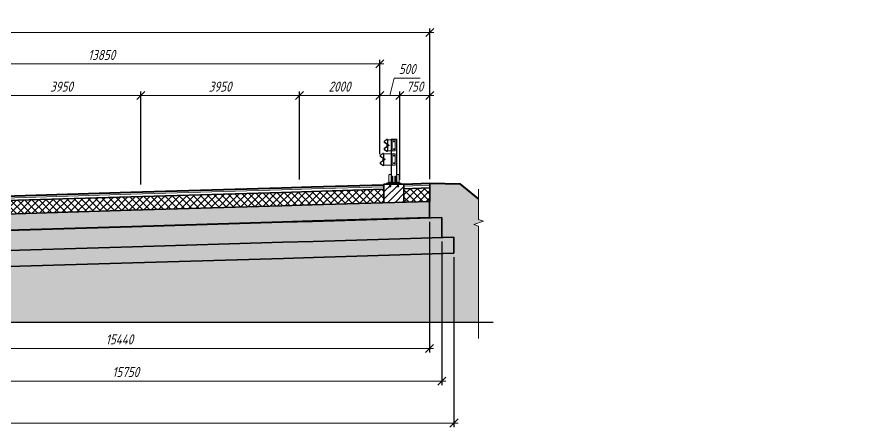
# Model space of a CAD drawing. Header units: millimetres. Extents: x 6546658 to 12951752, y -1354198 to 1102852.
# Drawn here: x 11635255 to 11656401, y -15108 to -4895 of the extents above; entities that cross this region are included whole.
import ezdxf
from ezdxf import colors
from ezdxf.entities.mleader import LeaderData, LeaderLine
from ezdxf.math import Vec2, Vec3

# ---------------------------------------------------------------- set-up
doc = ezdxf.new("R2010")
doc.units = ezdxf.units.MM
doc.linetypes.add('ACAD_ISO02W100', pattern=[15, 12, -3])
doc.linetypes.add('ACAD_ISO10W100', pattern=[18.5, 12, -3, 0.5, -3])
doc.layers.get('Defpoints').update_dxf_attribs({"color": 254, "lineweight": 0})
for name, color, linetype, lineweight in [('01_Основные', 7, 'Continuous', 40), ('ИС_Med', 7, 'Continuous', 35), ('ИС_Выноски', 3, 'Continuous', 18), ('ИС_ОПОР_Штр', 2, 'Continuous', 9), ('ИС_Основная', 7, 'Continuous', 35), ('ИС_Размер', 3, 'Continuous', 18), ('ИС_Тонкая', 3, 'Continuous', 18), ('ИС_Штриховка', 2, 'Continuous', 9)]:
    doc.layers.add(name, color=color, linetype=linetype, lineweight=lineweight)
doc.styles.add('0', font='isocpeur.ttf', dxfattribs={"width": 0.8, "oblique": 15})
doc.styles.add('ISOCPEUR', font='isocpeur.ttf', dxfattribs={"width": 0.8, "oblique": 15})
doc.dimstyles.new('М100', dxfattribs={"dimscale": 100, "dimtxt": 2.5, "dimasz": 2, "dimexe": 1, "dimexo": 1, "dimgap": 1, "dimtad": 1, "dimdec": 0, "dimzin": 0, "dimdsep": 46, "dimtxsty": '0', "dimblk": 'OBLIQUE', "dimcen": 0.09, "dimdle": 1, "dimclrd": 256, "dimclre": 256, "dimclrt": 256, "dimadec": 4, "dimazin": 0, "dimtfac": 1, "dimtdec": 0, "dimtofl": 0, "dimtmove": 1, "dimatfit": 2, "dimfxl": 1, "dimtolj": 1, "dimtzin": 0, "dimlwd": -1, "dimarcsym": 0})

# ---------------------------------------------------------------- blocks, each defined once
blk = doc.blocks.new('_Oblique')
at = {"color": 0, "linetype": 'ByBlock', "lineweight": -2}
blk.add_line((-0.5, -0.5), (0.5, 0.5), dxfattribs=at)
blk = doc.blocks.new('*D282')
at = {"layer": 'Defpoints', "color": 0, "linetype": 'Continuous', "transparency": 16777216}
for p in [(11638339, -6854), (11634389, -9294), (11638339, -9171)]:
    blk.add_point(p, dxfattribs=at)
at = {"layer": 'ИС_Размер', "lineweight": -2, "transparency": 16777216}
for p, q in [((11634389, -9194), (11634389, -6754)), ((11638339, -9071), (11638339, -6754))]:
    blk.add_line(p, q, dxfattribs=at)
at = {"layer": 'ИС_Размер', "transparency": 16777216}
blk.add_line((11634289, -6854), (11638439, -6854), dxfattribs=at)
at = {"layer": 'ИС_Размер', "linetype": 'Continuous', "transparency": 16777216, "xscale": 200, "yscale": 200, "zscale": 200, "rotation": 180}
blk.add_blockref('_Oblique', (11634389, -6854), dxfattribs=at)
at = {"layer": 'ИС_Размер', "linetype": 'Continuous', "transparency": 16777216, "xscale": 200, "yscale": 200, "zscale": 200}
blk.add_blockref('_Oblique', (11638339, -6854), dxfattribs=at)
at = {"layer": 'ИС_Размер', "linetype": 'Continuous', "transparency": 16777216, "insert": (11636364, -6629), "char_height": 250, "attachment_point": 5, "style": '0'}
blk.add_mtext('\\A1;3950', dxfattribs=at)
blk = doc.blocks.new('*D283')
at = {"layer": 'Defpoints', "color": 0, "linetype": 'Continuous', "transparency": 16777216}
for p in [(11644289, -6854), (11644289, -8412), (11642289, -9044)]:
    blk.add_point(p, dxfattribs=at)
at = {"layer": 'ИС_Размер', "lineweight": -2, "transparency": 16777216}
for p, q in [((11642289, -8944), (11642289, -6754)), ((11644289, -8312), (11644289, -6754))]:
    blk.add_line(p, q, dxfattribs=at)
at = {"layer": 'ИС_Размер', "transparency": 16777216}
blk.add_line((11642189, -6854), (11644389, -6854), dxfattribs=at)
at = {"layer": 'ИС_Размер', "linetype": 'Continuous', "transparency": 16777216, "xscale": 200, "yscale": 200, "zscale": 200, "rotation": 180}
blk.add_blockref('_Oblique', (11642289, -6854), dxfattribs=at)
at = {"layer": 'ИС_Размер', "linetype": 'Continuous', "transparency": 16777216, "xscale": 200, "yscale": 200, "zscale": 200}
blk.add_blockref('_Oblique', (11644289, -6854), dxfattribs=at)
at = {"layer": 'ИС_Размер', "linetype": 'Continuous', "transparency": 16777216, "insert": (11643289, -6629), "char_height": 250, "attachment_point": 5, "style": '0'}
blk.add_mtext('\\A1;2000', dxfattribs=at)
blk = doc.blocks.new('*D284')
at = {"layer": 'Defpoints', "color": 0, "transparency": 16777216}
for p in [(11644788, -6854), (11644289, -8412), (11644788, -9051)]:
    blk.add_point(p, dxfattribs=at)
at = {"layer": 'ИС_Размер', "transparency": 16777216}
for p, q in [((11644539, -6854), (11644651, -6417)), ((11644651, -6417), (11645298, -6417)), ((11644189, -6854), (11644888, -6854))]:
    blk.add_line(p, q, dxfattribs=at)
at = {"layer": 'ИС_Размер', "lineweight": -2, "transparency": 16777216}
for p, q in [((11644289, -8312), (11644289, -6754)), ((11644788, -8951), (11644788, -6754))]:
    blk.add_line(p, q, dxfattribs=at)
at = {"layer": 'ИС_Размер', "transparency": 16777216, "xscale": 200, "yscale": 200, "zscale": 200, "rotation": 180}
blk.add_blockref('_Oblique', (11644289, -6854), dxfattribs=at)
at = {"layer": 'ИС_Размер', "transparency": 16777216, "xscale": 200, "yscale": 200, "zscale": 200}
blk.add_blockref('_Oblique', (11644788, -6854), dxfattribs=at)
at = {"layer": 'ИС_Размер', "transparency": 16777216, "insert": (11644975, -6192), "char_height": 250, "attachment_point": 5, "style": '0'}
blk.add_mtext('\\A1;500', dxfattribs=at)
blk = doc.blocks.new('*D285')
at = {"layer": 'Defpoints', "color": 0, "transparency": 16777216}
for p in [(11645539, -6854), (11644788, -9051), (11645539, -9037)]:
    blk.add_point(p, dxfattribs=at)
at = {"layer": 'ИС_Размер', "lineweight": -2, "transparency": 16777216}
for p, q in [((11644788, -8951), (11644788, -6754)), ((11645539, -8937), (11645539, -6754))]:
    blk.add_line(p, q, dxfattribs=at)
at = {"layer": 'ИС_Размер', "transparency": 16777216}
blk.add_line((11644688, -6854), (11645639, -6854), dxfattribs=at)
at = {"layer": 'ИС_Размер', "transparency": 16777216, "xscale": 200, "yscale": 200, "zscale": 200, "rotation": 180}
blk.add_blockref('_Oblique', (11644788, -6854), dxfattribs=at)
at = {"layer": 'ИС_Размер', "transparency": 16777216, "xscale": 200, "yscale": 200, "zscale": 200}
blk.add_blockref('_Oblique', (11645539, -6854), dxfattribs=at)
at = {"layer": 'ИС_Размер', "transparency": 16777216, "insert": (11645164, -6629), "char_height": 250, "attachment_point": 5, "style": '0'}
blk.add_mtext('\\A1;750', dxfattribs=at)
blk = doc.blocks.new('*D286')
at = {"layer": 'Defpoints', "color": 0, "linetype": 'Continuous', "transparency": 16777216}
for p in [(11645539, -5284), (11645539, -9037), (11614589, -9985)]:
    blk.add_point(p, dxfattribs=at)
at = {"layer": 'ИС_Размер', "transparency": 16777216}
blk.add_line((11614489, -5284), (11645639, -5284), dxfattribs=at)
at = {"layer": 'ИС_Размер', "lineweight": -2, "transparency": 16777216}
for p, q in [((11614589, -9885), (11614589, -5184)), ((11645539, -8937), (11645539, -5184))]:
    blk.add_line(p, q, dxfattribs=at)
at = {"layer": 'ИС_Размер', "linetype": 'Continuous', "transparency": 16777216, "xscale": 200, "yscale": 200, "zscale": 200, "rotation": 180}
blk.add_blockref('_Oblique', (11614589, -5284), dxfattribs=at)
at = {"layer": 'ИС_Размер', "linetype": 'Continuous', "transparency": 16777216, "xscale": 200, "yscale": 200, "zscale": 200}
blk.add_blockref('_Oblique', (11645539, -5284), dxfattribs=at)
at = {"layer": 'ИС_Размер', "linetype": 'Continuous', "transparency": 16777216, "insert": (11630064, -5059), "char_height": 250, "attachment_point": 5, "style": '0'}
blk.add_mtext('\\A1;30950', dxfattribs=at)
blk = doc.blocks.new('*D287')
at = {"layer": 'Defpoints', "color": 0, "linetype": 'Continuous', "transparency": 16777216}
for p in [(11630439, -6065), (11644289, -8412), (11630439, -9505)]:
    blk.add_point(p, dxfattribs=at)
at = {"layer": 'ИС_Размер', "transparency": 16777216}
blk.add_line((11644389, -6065), (11630339, -6065), dxfattribs=at)
at = {"layer": 'ИС_Размер', "lineweight": -2, "transparency": 16777216}
for p, q in [((11630439, -9405), (11630439, -5965)), ((11644289, -8312), (11644289, -5965))]:
    blk.add_line(p, q, dxfattribs=at)
at = {"layer": 'ИС_Размер', "linetype": 'Continuous', "transparency": 16777216, "xscale": 200, "yscale": 200, "zscale": 200, "rotation": 180}
blk.add_blockref('_Oblique', (11630439, -6065), dxfattribs=at)
at = {"layer": 'ИС_Размер', "linetype": 'Continuous', "transparency": 16777216, "xscale": 200, "yscale": 200, "zscale": 200}
blk.add_blockref('_Oblique', (11644289, -6065), dxfattribs=at)
at = {"layer": 'ИС_Размер', "linetype": 'Continuous', "transparency": 16777216, "insert": (11637364, -5840), "char_height": 250, "attachment_point": 5, "style": '0'}
blk.add_mtext('\\A1;13850', dxfattribs=at)
blk = doc.blocks.new('*D296')
at = {"layer": 'Defpoints', "color": 0, "linetype": 'Continuous', "transparency": 16777216}
for p in [(11642289, -6854), (11642289, -9044), (11638339, -9171)]:
    blk.add_point(p, dxfattribs=at)
at = {"layer": 'ИС_Размер', "lineweight": -2, "transparency": 16777216}
for p, q in [((11638339, -9071), (11638339, -6754)), ((11642289, -8944), (11642289, -6754))]:
    blk.add_line(p, q, dxfattribs=at)
at = {"layer": 'ИС_Размер', "transparency": 16777216}
blk.add_line((11638239, -6854), (11642389, -6854), dxfattribs=at)
at = {"layer": 'ИС_Размер', "linetype": 'Continuous', "transparency": 16777216, "xscale": 200, "yscale": 200, "zscale": 200, "rotation": 180}
blk.add_blockref('_Oblique', (11638339, -6854), dxfattribs=at)
at = {"layer": 'ИС_Размер', "linetype": 'Continuous', "transparency": 16777216, "xscale": 200, "yscale": 200, "zscale": 200}
blk.add_blockref('_Oblique', (11642289, -6854), dxfattribs=at)
at = {"layer": 'ИС_Размер', "linetype": 'Continuous', "transparency": 16777216, "insert": (11640314, -6629), "char_height": 250, "attachment_point": 5, "style": '0'}
blk.add_mtext('\\A1;3950', dxfattribs=at)
blk = doc.blocks.new('*D298')
at = {"layer": 'Defpoints', "color": 0, "linetype": 'Continuous', "transparency": 16777216}
for p in [(11645529, -9898), (11630090, -10862), (11645529, -13151)]:
    blk.add_point(p, dxfattribs=at)
at = {"layer": 'ИС_Размер', "lineweight": -2, "transparency": 16777216}
for p, q in [((11645529, -9998), (11645529, -13251)), ((11630090, -10962), (11630090, -13251))]:
    blk.add_line(p, q, dxfattribs=at)
at = {"layer": 'ИС_Размер', "transparency": 16777216}
blk.add_line((11629990, -13151), (11645629, -13151), dxfattribs=at)
at = {"layer": 'ИС_Размер', "linetype": 'Continuous', "transparency": 16777216, "xscale": 200, "yscale": 200, "zscale": 200, "rotation": 180}
blk.add_blockref('_Oblique', (11630090, -13151), dxfattribs=at)
at = {"layer": 'ИС_Размер', "linetype": 'Continuous', "transparency": 16777216, "xscale": 200, "yscale": 200, "zscale": 200}
blk.add_blockref('_Oblique', (11645529, -13151), dxfattribs=at)
at = {"layer": 'ИС_Размер', "linetype": 'Continuous', "transparency": 16777216, "insert": (11637809, -12926), "char_height": 250, "attachment_point": 5, "style": '0'}
blk.add_mtext('\\A1;15440', dxfattribs=at)
blk = doc.blocks.new('*D349')
at = {"layer": 'Defpoints', "color": 0, "linetype": 'Continuous', "transparency": 16777216}
for p in [(11646139, -10780), (11613989, -11768), (11613989, -15008)]:
    blk.add_point(p, dxfattribs=at)
at = {"layer": 'ИС_Размер', "lineweight": -2, "transparency": 16777216}
for p, q in [((11646139, -10880), (11646139, -15108)), ((11613989, -11868), (11613989, -15108))]:
    blk.add_line(p, q, dxfattribs=at)
at = {"layer": 'ИС_Размер', "transparency": 16777216}
blk.add_line((11646239, -15008), (11613889, -15008), dxfattribs=at)
at = {"layer": 'ИС_Размер', "linetype": 'Continuous', "transparency": 16777216, "xscale": 200, "yscale": 200, "zscale": 200, "rotation": 180}
blk.add_blockref('_Oblique', (11613989, -15008), dxfattribs=at)
at = {"layer": 'ИС_Размер', "linetype": 'Continuous', "transparency": 16777216, "xscale": 200, "yscale": 200, "zscale": 200}
blk.add_blockref('_Oblique', (11646139, -15008), dxfattribs=at)
at = {"layer": 'ИС_Размер', "linetype": 'Continuous', "transparency": 16777216, "insert": (11630064, -14783), "char_height": 250, "attachment_point": 5, "style": '0'}
blk.add_mtext('\\A1;32150', dxfattribs=at)
blk = doc.blocks.new('*D350')
at = {"layer": 'Defpoints', "color": 0, "linetype": 'Continuous', "transparency": 16777216}
for p in [(11645839, -10389), (11630090, -10862), (11645839, -13963)]:
    blk.add_point(p, dxfattribs=at)
at = {"layer": 'ИС_Размер', "lineweight": -2, "transparency": 16777216}
for p, q in [((11645839, -10489), (11645839, -14063)), ((11630090, -10962), (11630090, -14063))]:
    blk.add_line(p, q, dxfattribs=at)
at = {"layer": 'ИС_Размер', "transparency": 16777216}
blk.add_line((11629990, -13963), (11645939, -13963), dxfattribs=at)
at = {"layer": 'ИС_Размер', "linetype": 'Continuous', "transparency": 16777216, "xscale": 200, "yscale": 200, "zscale": 200, "rotation": 180}
blk.add_blockref('_Oblique', (11630090, -13963), dxfattribs=at)
at = {"layer": 'ИС_Размер', "linetype": 'Continuous', "transparency": 16777216, "xscale": 200, "yscale": 200, "zscale": 200}
blk.add_blockref('_Oblique', (11645839, -13963), dxfattribs=at)
at = {"layer": 'ИС_Размер', "linetype": 'Continuous', "transparency": 16777216, "insert": (11637964, -13738), "char_height": 250, "attachment_point": 5, "style": '0'}
blk.add_mtext('\\A1;15750', dxfattribs=at)
blk = doc.blocks.new('*U373')
at = {"linetype": 'Continuous'}
blk.add_lwpolyline([(-0.01044, 0), (-0.001, 0), (-0.0005, -0.0015), (0.0005, 0.0015), (0.001, 0), (0.03598, 0)], dxfattribs=at)
blk = doc.blocks.new('Барьерка3')
at = {"lineweight": 15}
for p, q in [((1026, 1779), (1026, 699)), ((1026, 1779), (1166, 1779)), ((1034, 1779), (1034, 699)), ((1159, 699), (1159, 1779)), ((1166, 699), (1166, 1779)), ((1166, 1763), (1256, 1763)), ((1252, 1763), (1252, 1483)), ((1256, 1779), (1255, 1775)), ((1255, 1775), (1261, 1774)), ((1256, 1779), (1262, 1778)), ((1256, 1763), (1256, 1483)), ((1328, 1727), (1267, 1771)), ((1267, 1657), (1328, 1700)), ((1330, 1730), (1270, 1774)), ((1270, 1654), (1330, 1696)), ((1256, 1483), (1166, 1483)), ((1213, 1628), (1213, 1617)), ((1213, 1628), (1225, 1628)), ((1213, 1617), (1225, 1617)), ((1225, 1633), (1225, 1613)), ((1226, 1636), (1233, 1636)), ((1226, 1610), (1233, 1610)), ((1234, 1633), (1234, 1613)), ((1234, 1633), (1234, 1613)), ((1235, 1636), (1250, 1636)), ((1235, 1636), (1240, 1636)), ((1235, 1610), (1250, 1610)), ((1235, 1610), (1240, 1610)), ((1239, 1628), (1250, 1628)), ((1239, 1617), (1250, 1617)), ((1250, 1601), (1250, 1645)), ((1250, 1645), (1252, 1645)), ((1252, 1601), (1250, 1601)), ((1252, 1645), (1252, 1601)), ((1260, 1638), (1260, 1607)), ((1267, 1589), (1328, 1546)), ((1328, 1519), (1267, 1475)), ((1270, 1592), (1330, 1549)), ((1330, 1515), (1270, 1471)), ((1166, 1413), (1356, 1413)), ((1261, 1472), (1255, 1471)), ((1256, 1467), (1255, 1471)), ((1262, 1468), (1256, 1467)), ((1352, 1413), (1352, 1133)), ((1356, 1429), (1355, 1425)), ((1355, 1425), (1361, 1424)), ((1356, 1429), (1362, 1428)), ((1356, 1413), (1356, 1133)), ((1360, 1288), (1360, 1257)), ((1428, 1377), (1367, 1421)), ((1367, 1307), (1428, 1350)), ((1430, 1380), (1370, 1424)), ((1370, 1304), (1430, 1346)), ((1356, 1133), (1166, 1133)), ((1361, 1122), (1355, 1121)), ((1356, 1117), (1355, 1121)), ((1362, 1118), (1356, 1117)), ((1367, 1239), (1428, 1196)), ((1428, 1169), (1367, 1125)), ((1370, 1242), (1430, 1199)), ((1430, 1165), (1370, 1121)), ((980, 699), (980, 709)), ((1012, 709), (980, 709)), ((980, 699), (980, 709)), ((1006, 709), (980, 709)), ((996, 699), (980, 699)), ((1012, 699), (980, 699)), ((989, 699), (989, 709)), ((989, 699), (989, 709)), ((989, 699), (989, 709)), ((989, 699), (989, 709)), ((1003, 699), (1003, 709)), ((1003, 699), (1003, 709)), ((1003, 699), (1003, 709)), ((1003, 699), (1003, 709)), ((1003, 699), (1003, 709)), ((1003, 699), (1003, 709)), ((1003, 699), (1003, 709)), ((1003, 699), (1003, 709)), ((1003, 699), (1003, 709)), ((1003, 699), (1003, 709)), ((1010, 709), (1006, 709)), ((1012, 701), (1012, 709)), ((1012, 699), (1012, 707)), ((1012, 699), (1012, 707)), ((1012, 701), (1012, 707)), ((1012, 699), (1012, 707)), ((1012, 699), (1012, 707)), ((1180, 701), (1180, 709)), ((1180, 709), (1212, 709)), ((1180, 699), (1180, 707)), ((1180, 699), (1180, 707)), ((1180, 701), (1180, 707)), ((1180, 699), (1180, 707)), ((1180, 699), (1180, 707)), ((1180, 699), (1212, 699)), ((1182, 709), (1186, 709)), ((1186, 709), (1212, 709)), ((1189, 699), (1189, 709)), ((1189, 699), (1189, 709)), ((1189, 699), (1189, 709)), ((1189, 699), (1189, 709)), ((1189, 699), (1189, 709)), ((1189, 699), (1189, 709)), ((1189, 699), (1189, 709)), ((1189, 699), (1189, 709)), ((1189, 699), (1189, 709)), ((1189, 699), (1189, 709)), ((1196, 699), (1212, 699)), ((1203, 699), (1203, 709)), ((1203, 699), (1203, 709)), ((1203, 699), (1203, 709)), ((1203, 699), (1203, 709)), ((1212, 699), (1212, 709)), ((1212, 699), (1212, 709))]:
    blk.add_line(p, q, dxfattribs=at)
at = {"color": 3, "linetype": 'ACAD_ISO02W100', "lineweight": 15, "ltscale": 2}
for p, q in [((1063, 1763), (1166, 1763)), ((1063, 1483), (1063, 1763)), ((1138, 1483), (1138, 1763)), ((1166, 1483), (1063, 1483)), ((1063, 1413), (1166, 1413)), ((1063, 1133), (1063, 1413)), ((1138, 1133), (1138, 1413)), ((1166, 1133), (1063, 1133)), ((983, 679), (983, 659)), ((984, 659), (984, 599)), ((985, 679), (985, 659)), ((1007, 679), (1007, 659)), ((1008, 659), (1008, 599)), ((1009, 679), (1009, 659)), ((1183, 679), (1183, 659)), ((1184, 659), (1184, 599)), ((1185, 679), (1185, 659)), ((1207, 679), (1207, 659)), ((1208, 659), (1208, 599)), ((1209, 679), (1209, 659))]:
    blk.add_line(p, q, dxfattribs=at)
at = {"color": 7, "lineweight": 15}
for p, q in [((1313, 1278), (1313, 1267)), ((1313, 1278), (1325, 1278)), ((1325, 1283), (1325, 1263)), ((1326, 1286), (1333, 1286)), ((1334, 1283), (1334, 1263)), ((1334, 1283), (1334, 1263)), ((1335, 1286), (1350, 1286)), ((1335, 1286), (1340, 1286)), ((1339, 1278), (1350, 1278)), ((1313, 1267), (1325, 1267)), ((1326, 1260), (1333, 1260)), ((1335, 1260), (1350, 1260)), ((1335, 1260), (1340, 1260)), ((1339, 1267), (1350, 1267))]:
    blk.add_line(p, q, dxfattribs=at)
at = {"lineweight": 15, "ltscale": 5}
for p, q in [((1350, 1251), (1350, 1295)), ((1350, 1295), (1352, 1295)), ((1352, 1295), (1352, 1251)), ((1352, 1251), (1350, 1251))]:
    blk.add_line(p, q, dxfattribs=at)
at = {"linetype": 'ACAD_ISO10W100', "ltscale": 2.5}
for p, q in [((996, 685), (996, 587)), ((1196, 685), (1196, 587))]:
    blk.add_line(p, q, dxfattribs=at)
at = {"lineweight": 15}
blk.add_lwpolyline([(1260, 1638), (1264, 1638, -0.414214), (1270, 1632), (1270, 1625), (1266, 1625), (1266, 1621), (1270, 1621), (1270, 1614, -0.414214), (1264, 1608), (1260, 1608), (1260, 1638)], format="xyb", dxfattribs=at)
at = {"color": 7, "lineweight": 15}
blk.add_lwpolyline([(1360, 1288), (1364, 1288, -0.414214), (1370, 1282), (1370, 1275), (1366, 1275), (1366, 1271), (1370, 1271), (1370, 1264, -0.414214), (1364, 1258), (1360, 1258), (1360, 1288)], format="xyb", dxfattribs=at)
at = {"lineweight": 15}
for points in [[(1026, 897), (986, 897), (966, 877), (966, 699)], [(1166, 897), (1206, 897), (1226, 877), (1226, 699)]]:
    blk.add_lwpolyline(points, dxfattribs=at)
for points in [[(1071, 855), (1061, 855), (1061, 699), (1071, 699)], [(1121, 855), (1131, 855), (1131, 699), (1121, 699)], [(1236, 679), (956, 679), (956, 699), (1236, 699)]]:
    blk.add_lwpolyline(points, close=True, dxfattribs=at)
at = {"linetype": 'Continuous'}
for points in [[(1096, 679), (921, 679), (921, 659), (1096, 659)], [(1096, 679), (1271, 679), (1271, 659), (1096, 659)]]:
    blk.add_lwpolyline(points, dxfattribs=at)
blk.add_lwpolyline([(921, 659), (1271, 659), (1271, 679), (921, 679)], close=True, dxfattribs=at)
at = {"color": 3, "linetype": 'ACAD_ISO02W100', "lineweight": 15, "ltscale": 2}
for points in [[(982, 659), (1010, 659), (1010, 599), (982, 599)], [(1210, 659), (1182, 659), (1182, 599), (1210, 599)], [(971, 599), (1021, 599), (1021, 589), (971, 589)], [(1221, 599), (1171, 599), (1171, 589), (1221, 589)]]:
    blk.add_lwpolyline(points, close=True, dxfattribs=at)
at = {"lineweight": 15}
for centre in [(1096, 1718), (1096, 1528), (1096, 1368), (1096, 1178)]:
    blk.add_circle(centre, 10.9, dxfattribs=at)
for centre, radius, start, end in [((1258, 1758), 16, 53.8126, 78.6901), ((1258, 1758), 20, 53.8126, 78.6901), ((1319, 1713), 16, 302.4532, 57.5468), ((1319, 1713), 20, 302.4532, 57.5468), ((1280, 1637), 24, 122.4532, 180), ((1280, 1609), 24, 180, 237.5468), ((1280, 1637), 20, 122.4532, 180), ((1280, 1609), 20, 180, 237.5468), ((1319, 1532), 16, 302.4532, 57.5468), ((1319, 1532), 20, 302.4532, 57.5468), ((1258, 1487), 16, 281.3099, 306.1874), ((1258, 1487), 20, 281.3099, 306.1874), ((1380, 1287), 24, 122.4532, 180), ((1380, 1287), 20, 122.4532, 180), ((1358, 1408), 16, 53.8126, 78.6901), ((1358, 1408), 20, 53.8126, 78.6901), ((1419, 1363), 16, 302.4532, 57.5468), ((1419, 1363), 20, 302.4532, 57.5468), ((1358, 1137), 16, 281.3099, 306.1874), ((1358, 1137), 20, 281.3099, 306.1874), ((982, 707), 2, 90, 180), ((982, 701), 2, 180, 270), ((987, 707), 2, 0, 90), ((987, 701), 2, 270, 0), ((991, 707), 2, 90, 180), ((991, 701), 2, 180, 270), ((1001, 707), 2, 0, 90), ((1001, 701), 2, 270, 0), ((1005, 707), 2, 90, 180), ((1005, 701), 2, 180, 270), ((1010, 707), 2, 359.9996, 90), ((1010, 701), 2, 270, 0), ((1182, 707), 2, 90, 180.0004), ((1182, 701), 2, 180, 270), ((1187, 707), 2, 0, 90), ((1187, 701), 2, 270, 0), ((1191, 707), 2, 90, 180), ((1191, 701), 2, 180, 270), ((1201, 707), 2, 0, 90), ((1201, 701), 2, 270, 0), ((1205, 707), 2, 90, 180), ((1205, 701), 2, 180, 270), ((1210, 707), 2, 0, 90), ((1210, 701), 2, 270, 0)]:
    blk.add_arc(centre, radius, start, end, dxfattribs=at)
at = {"lineweight": 15, "ltscale": 0.2}
for centre, radius, start, end in [((1380, 1259), 24, 180, 237.5468), ((1380, 1259), 20, 180, 237.5468), ((1419, 1182), 16, 302.4532, 57.5468), ((1419, 1182), 20, 302.4532, 57.5468)]:
    blk.add_arc(centre, radius, start, end, dxfattribs=at)
at = {"lineweight": 15}
for centre, major_axis, start_param, end_param in [((1229, 1633), (3.23, 3.23), 1.691386, 2.356194), ((1229, 1633), (-3.23, 3.23), 0.785398, 2.356194), ((1229, 1624), (3.23, 3.23), 0.785398, 2.356194), ((1229, 1622), (-3.23, 3.23), 0.785398, 2.356194), ((1229, 1613), (3.23, 3.23), 0.785398, 2.356194), ((1229, 1613), (-3.23, 3.23), 0.785398, 1.450207), ((1229, 1633), (3.23, 3.23), 3.926991, 5.497787), ((1229, 1624), (-3.23, 3.23), 3.926991, 5.497787), ((1229, 1622), (3.23, 3.23), 3.926991, 5.497787), ((1229, 1613), (-3.23, 3.23), 3.926991, 5.497787), ((1229, 1633), (-3.23, 3.23), 3.926991, 4.5918), ((1229, 1613), (3.23, 3.23), 4.832978, 5.497787), ((1239, 1633), (3.23, 3.23), 1.691386, 2.356194), ((1239, 1633), (3.23, 3.23), 2.356194, 3.926991), ((1239, 1624), (-3.23, 3.23), -0.785398, 0.785398), ((1239, 1622), (3.23, 3.23), 2.356194, 3.926991), ((1239, 1613), (-3.23, 3.23), -0.785398, 0.785398), ((1239, 1613), (-3.23, 3.23), 0.785398, 1.450207)]:
    blk.add_ellipse(centre, major_axis=major_axis, ratio=1, start_param=start_param, end_param=end_param, dxfattribs=at)
at = {"color": 7, "lineweight": 15}
for centre, major_axis, start_param, end_param in [((1329, 1283), (3.23, 3.23), 1.691386, 2.356194), ((1329, 1283), (-3.23, 3.23), 0.785398, 2.356194), ((1329, 1274), (3.23, 3.23), 0.785398, 2.356194), ((1329, 1272), (-3.23, 3.23), 0.785398, 2.356194), ((1329, 1283), (3.23, 3.23), 3.926991, 5.497787), ((1329, 1274), (-3.23, 3.23), 3.926991, 5.497787), ((1329, 1272), (3.23, 3.23), 3.926991, 5.497787), ((1329, 1283), (-3.23, 3.23), 3.926991, 4.5918), ((1339, 1283), (3.23, 3.23), 1.691386, 2.356194), ((1339, 1283), (3.23, 3.23), 2.356194, 3.926991), ((1339, 1274), (-3.23, 3.23), -0.785398, 0.785398), ((1339, 1272), (3.23, 3.23), 2.356194, 3.926991), ((1329, 1263), (3.23, 3.23), 0.785398, 2.356194), ((1329, 1263), (-3.23, 3.23), 0.785398, 1.450207), ((1329, 1263), (-3.23, 3.23), 3.926991, 5.497787), ((1329, 1263), (3.23, 3.23), 4.832978, 5.497787), ((1339, 1263), (-3.23, 3.23), -0.785398, 0.785398), ((1339, 1263), (-3.23, 3.23), 0.785398, 1.450207)]:
    blk.add_ellipse(centre, major_axis=major_axis, ratio=1, start_param=start_param, end_param=end_param, dxfattribs=at)
blk = doc.blocks.new('_None')

msp = doc.modelspace()

# ---------------------------------------------------------------- hatches: boundary and pattern name
at = {"layer": 'ИС_ОПОР_Штр'}
h = msp.add_hatch(dxfattribs=at)
h.set_pattern_fill('ANSI37,_O', color=256, scale=40)
h.set_pattern_definition([(45, (-30543.8, 4655.26), (-89.8025612, 89.8025612), []), (135, (-30543.8, 4655.26), (-89.8025612, -89.8025612), [])])
h.paths.add_polyline_path([(11615235.4, -10330.3), (11615233.8, -9995.1), (11614589.7, -9982.2), (11614591.5, -10317.4)])
h.paths.add_polyline_path([(11617302.7, -10334.8), (11621252.7, -10216.3), (11626202.7, -10067.8), (11627839.2, -10018.7), (11627839.2, -9683.5), (11626189.2, -9733), (11621239.2, -9881.5), (11617289.2, -10000), (11616564.9, -10021.7), (11615733.8, -10005.1), (11615733.8, -10340.3), (11616564.9, -10357.2)])
h.paths.add_polyline_path([(11630039.9, -9952.7), (11630039.9, -9617.5), (11629189.2, -9643), (11628339.2, -9668.5), (11628339.2, -10003.7), (11629202.7, -9977.8)])
h.paths.add_polyline_path([(11630089.9, -9616), (11630089.9, -9951.2), (11634152.7, -9829.3), (11638102.7, -9710.8), (11641852.7, -9598.3), (11642602.7, -9575.8), (11644393.8, -9522.1), (11644393.8, -9186.9), (11642589.2, -9241), (11641839.2, -9263.5), (11638089.2, -9376), (11634139.2, -9494.5)])
h.paths.add_polyline_path([(11644893.8, -9171.9), (11644893.8, -9507.1), (11645538.8, -9487.7), (11645539.1, -9152.5)])
at = {"layer": 'ИС_ОПОР_Штр', "transparency": 33554687}
h = msp.add_hatch(dxfattribs=at)
h.set_pattern_fill('ANSI36', color=256, scale=40, angle=90)
h.set_pattern_definition([(135, (-30543.8, 4655.26), (-246.9570433, 67.3519209), [317.5, -63.5, 0, -63.5])])
h.paths.add_polyline_path([(11628089.2, -10011.2), (11626202.7, -10067.8), (11621252.7, -10216.3), (11617302.7, -10334.8), (11616554.9, -10357.2), (11614589.1, -10317.4), (11614589.1, -10717.6), (11616568.9, -10757), (11617314.7, -10734.6), (11621264.7, -10616.1), (11626214.7, -10467.6), (11628089.2, -10411.4)])
h.paths.add_polyline_path([(11630039.9, -9952.7), (11629202.7, -9977.8), (11628089.2, -10011.2), (11628089.2, -10411.4), (11628114.7, -10410.6), (11629214.7, -10377.6), (11630039.9, -10352.8)])
h.paths.add_polyline_path([(11645528.8, -9488), (11642602.7, -9575.8), (11641852.7, -9598.3), (11638102.7, -9710.8), (11634152.7, -9829.3), (11630089.9, -9951.2), (11630089.9, -10351.3), (11634164.7, -10229.1), (11638114.7, -10110.6), (11641864.7, -9998.1), (11642614.7, -9975.6), (11645528.8, -9888.2)])
h = msp.add_hatch(dxfattribs=at)
h.set_pattern_fill('ANSI36', color=256, scale=40)
h.set_pattern_definition([(45, (-30543.8, 4655.26), (67.3519209, 246.9570433), [317.5, -63.5, 0, -63.5])])
h.paths.add_polyline_path([(11628089.2, -10421.4), (11626215, -10477.6), (11621265, -10626.1), (11617315, -10744.6), (11616569.2, -10767), (11614289.1, -10721.6), (11614289.1, -11358.6), (11616586.7, -11266.7), (11617330, -11244.4), (11621280, -11125.9), (11626230, -10977.4), (11628089.2, -10921.6)])
h.paths.add_polyline_path([(11630039.9, -10362.9), (11629215, -10387.6), (11628089.2, -10421.4), (11628089.2, -10921.6), (11628130, -10920.4), (11629230, -10887.4), (11630039.9, -10863.1)])
h.paths.add_polyline_path([(11645838.8, -10389.1), (11645838.8, -9888.9), (11642615, -9985.6), (11641865, -10008.1), (11638115, -10120.6), (11634165, -10239.1), (11630089.9, -10361.4), (11630089.9, -10861.6), (11634180, -10738.9), (11638130, -10620.4), (11641880, -10507.9), (11642630, -10485.4)])
at = {"layer": 'ИС_Штриховка', "ltscale": 75}
h = msp.add_hatch(dxfattribs=at)
h.set_pattern_fill('AR-SAND', color=256, scale=5, style=0)
h.set_pattern_definition([(37.5, (-30543.8, 4655.26), (-8.0001565, 244.7066187), [0, -193.04, 0, -215.9, 0, -206.375]), (7.5, (-30543.8, 4655.26), (224.761642, 358.41255), [0, -104.14, 0, -173.99, 0, -66.675]), (327.5, (-30700, 4655.26), (395.496185, 0.7185923), [0, -63.5, 0, -228.6, 0, -298.45]), (317.5, (-30700, 4655.26), (381.778226, 111.464662), [0, -31.75, 0, -149.86, 0, -171.45])])
h.paths.add_polyline_path([(11614289.1, -10858.2), (11614599.1, -10845.8), (11614599.1, -10435.5), (11614589.1, -10435.9), (11614589.7, -9867.2), (11613839.7, -9882.2), (11613378.4, -10251.3), (11613377.8, -10944.7), (11613257.8, -10984.7), (11613497.8, -11064.7), (11613377.8, -11104.7), (11613377.8, -12448.8), (11627381.7, -12498.1), (11627421.7, -12618.1), (11627501.7, -12378.1), (11627541.7, -12498.1), (11630064.9, -12498.1), (11630064.9, -11262.5), (11629241.9, -11287.2), (11628141.9, -11320.2), (11626241.9, -11377.2), (11621291.9, -11525.7), (11617341.9, -11644.2), (11616600.7, -11666.4), (11613989.1, -11770.9), (11613989.1, -11370.6), (11614289.1, -11358.6)])
h.paths.add_polyline_path([(11646750.1, -10102.6), (11646630.1, -10062.6), (11646870.1, -9982.6), (11646750.1, -9942.6), (11646750.1, -9421.2), (11646289.2, -9052.5), (11645539.2, -9037.5), (11645538.8, -9487.7), (11645528.8, -9898.2), (11645838.8, -9888.9), (11645838.8, -10389.1), (11646138.8, -10380.1), (11646138.8, -10780.3), (11642641.9, -10885.2), (11641891.9, -10907.7), (11638141.9, -11020.2), (11634191.9, -11138.7), (11630064.9, -11262.5), (11630064.9, -12498.1), (11646750.1, -12498.1)])
at = {"layer": 'ИС_Штриховка', "lineweight": -3}
h = msp.add_hatch(dxfattribs=at)
h.set_pattern_fill('ANSI31', color=256, scale=40, style=0)
h.set_pattern_definition([(45, (10434686.79, 445080.19), (-89.802561, 89.802561), [])])
h.paths.add_polyline_path([(11644393.8, -9522.1), (11644893.8, -9507.1), (11644893.8, -9056.8), (11644429.9, -9056.8), (11644393.8, -9056.8)])
at = {"layer": 'ИС_Штриховка'}
h = msp.add_hatch(dxfattribs=at)
h.set_pattern_fill('TRIANG', color=256, scale=30)
h.set_pattern_definition([(60, (-30543.8, 4655.26), (-142.8749997, 247.466759), [142.875, -142.875]), (120, (-30543.8, 4655.26), (-285.7499997, 2e-07), [142.875, -142.875]), (0, (-30615.24, 4779), (142.875, 247.466759), [142.875, -142.875])])
h.paths.add_polyline_path([(11626241.9, -11377.2), (11628089.2, -11321.8), (11628089.2, -10921.6), (11626230, -10977.4), (11621280, -11125.9), (11617330, -11244.4), (11616564.9, -11267.5), (11613989.1, -11216), (11613989.1, -11616.3), (11616564.9, -11667.9), (11617341.9, -11644.2), (11621291.9, -11525.7)])
h.paths.add_polyline_path([(11630064.9, -10862.3), (11629230, -10887.4), (11628130, -10920.4), (11628089.2, -10921.6), (11628089.2, -11321.8), (11628141.9, -11320.2), (11629241.9, -11287.2), (11630064.9, -11262.5)])
h.paths.add_polyline_path([(11638141.9, -11020.2), (11641891.9, -10907.7), (11642641.9, -10885.2), (11646138.8, -10780.3), (11646138.8, -10380.1), (11642630, -10485.4), (11641880, -10507.9), (11638130, -10620.4), (11634180, -10738.9), (11630064.9, -10862.3), (11630064.9, -11262.5), (11634191.9, -11138.7)])

# ---------------------------------------------------------------- linework, layer by layer
at = {"color": 3, "linetype": 'Continuous'}
msp.add_lwpolyline([(11613276.4, -12448.4), (11627381.7, -12498.1), (11627421.7, -12618.1), (11627501.7, -12378.1), (11627541.7, -12498.1), (11647111.6, -12498.1)], dxfattribs=at)
at = {"layer": '01_Основные'}
for p in [(11645539.2, -9037.5), (11646750.5, -9421.5)]:
    msp.add_line(p, (11646289.2, -9052.5), dxfattribs=at)
for points in [[(11616564.9, -9906.7), (11617289.2, -9885), (11621239.2, -9766.5), (11626189.2, -9618), (11628089.2, -9561), (11629189.2, -9528), (11634139.2, -9379.5), (11638089.2, -9261), (11641839.2, -9148.5), (11642589.2, -9126), (11644393.8, -9071.9)], [(11644893.8, -9056.9), (11645538.8, -9037.5)]]:
    msp.add_lwpolyline(points, dxfattribs=at)
at = {"layer": 'ИС_Med', "color": 7, "ltscale": 0.4}
msp.add_lwpolyline([(11644893.8, -9507.1), (11644893.8, -9056.8), (11644393.8, -9056.8), (11644393.8, -9522.1)], dxfattribs=at)
at = {"layer": 'ИС_Основная'}
for p, q in [((11645539.2, -9037.5), (11645538.8, -9487.7)), ((11645528.8, -9488), (11645528.8, -9898.2)), ((11645838.8, -9888.9), (11645838.8, -10389.1)), ((11646138.8, -10380.1), (11646138.8, -10780.3))]:
    msp.add_line(p, q, dxfattribs=at)
for points in [[(11628339.2, -9668.5), (11629189.2, -9643), (11634139.2, -9494.5), (11638089.2, -9376), (11641839.2, -9263.5), (11642589.2, -9241), (11644393.8, -9186.9)], [(11644893.8, -9171.9), (11645538.8, -9152.5)], [(11616564.9, -10356.9), (11617302.7, -10334.8), (11621252.7, -10216.3), (11626202.7, -10067.8), (11628102.7, -10010.8), (11629202.7, -9977.8), (11634152.7, -9829.3), (11638102.7, -9710.8), (11641852.7, -9598.3), (11642602.7, -9575.8), (11645538.8, -9487.7)], [(11616564.9, -10757.1), (11616568.9, -10757), (11617314.7, -10734.6), (11621264.7, -10616.1), (11626214.7, -10467.6), (11628114.7, -10410.6), (11629214.7, -10377.6), (11634164.7, -10229.1), (11638114.7, -10110.6), (11641864.7, -9998.1), (11642614.7, -9975.6), (11645528.8, -9888.2)], [(11616564.9, -10767.1), (11616569.2, -10767), (11617315, -10744.6), (11621265, -10626.1), (11626215, -10477.6), (11628115, -10420.6), (11629215, -10387.6), (11634165, -10239.1), (11638115, -10120.6), (11641865, -10008.1), (11642615, -9985.6), (11645838.8, -9888.9)], [(11616564.9, -11267.5), (11616586.7, -11266.7), (11617330, -11244.4), (11621280, -11125.9), (11626230, -10977.4), (11628130, -10920.4), (11629230, -10887.4), (11634180, -10738.9), (11638130, -10620.4), (11641880, -10507.9), (11642630, -10485.4), (11646138.8, -10380.1)], [(11616564.9, -11667.9), (11616600.7, -11666.4), (11617341.9, -11644.2), (11621291.9, -11525.7), (11626241.9, -11377.2), (11628141.9, -11320.2), (11629241.9, -11287.2), (11634191.9, -11138.7), (11638141.9, -11020.2), (11641891.9, -10907.7), (11642641.9, -10885.2), (11646138.8, -10780.3)]]:
    msp.add_lwpolyline(points, dxfattribs=at)
at = {"layer": 'ИС_Тонкая'}
for points in [[(11644893.8, -9106.9), (11645538.8, -9087.5)], [(11628339.2, -9603.5), (11629189.2, -9578), (11634139.2, -9429.5), (11638089.2, -9311), (11641839.2, -9198.5), (11642589.2, -9176), (11644393.8, -9121.9)], [(11628339.2, -9663.5), (11629189.2, -9638), (11634139.2, -9489.5), (11638089.2, -9371), (11641839.2, -9258.5), (11642589.2, -9236), (11644393.8, -9181.9)], [(11644893.8, -9166.9), (11645538.8, -9147.5)]]:
    msp.add_lwpolyline(points, dxfattribs=at)

# ---------------------------------------------------------------- block references
at = {"xscale": -1}
msp.add_blockref('Барьерка3', (11645740, -9715.5), dxfattribs=at)
at = {"layer": 'ИС_Тонкая', "xscale": -80000, "yscale": 80000, "zscale": 80000, "rotation": 90}
msp.add_blockref('*U373', (11646750.1, -10022.6), dxfattribs=at)

# ---------------------------------------------------------------- dimensions: what is measured, and where the dimension line sits
at = {"layer": 'ИС_Размер', "linetype": 'Continuous'}
for base, p1, p2, picture, middle in [((11645538.8, -5284.1), (11614589.1, -9985.5), (11645538.8, -9037.5), '*D286', (11630064, -5059.1)), ((11630438.8, -6064.7), (11644288.8, -8411.5), (11630438.8, -9505.4), '*D287', (11637363.8, -5839.7)), ((11638338.8, -6854.5), (11634388.8, -9294.2), (11638338.8, -9170.8), '*D282', (11636363.8, -6629.5)), ((11642288.8, -6854.5), (11638338.8, -9170.8), (11642288.8, -9044.2), '*D296', (11640313.8, -6629.5)), ((11644288.8, -6854.5), (11642288.8, -9044.2), (11644288.8, -8411.5), '*D283', (11643288.8, -6629.5))]:
    dim = msp.add_linear_dim(base=base, p1=p1, p2=p2, dimstyle='М100', dxfattribs=at)
    dim.commit()
    dim.dimension.update_dxf_attribs({"geometry": picture, "text_midpoint": middle})
at = {"layer": 'ИС_Размер'}
dim = msp.add_linear_dim(base=(11644788.4, -6854.5), p1=(11644288.8, -8411.5), p2=(11644788.4, -9051.4), dimstyle='М100', dxfattribs=at)
dim.commit()
dim.dimension.update_dxf_attribs({"geometry": '*D284', "text_midpoint": (11644751.1, -6417.2), "dimtype": 160})
dim = msp.add_linear_dim(base=(11645538.8, -6854.5), p1=(11644788.4, -9051.4), p2=(11645538.8, -9037.5), dimstyle='М100', dxfattribs=at)
dim.commit()
dim.dimension.update_dxf_attribs({"geometry": '*D285', "text_midpoint": (11645163.6, -6629.5)})
at = {"layer": 'ИС_Размер', "linetype": 'Continuous'}
for base, p1, p2, picture, middle in [((11645528.8, -13151.4), (11630089.9, -10861.6), (11645528.8, -9898.2), '*D298', (11637809.4, -12926.4)), ((11645838.8, -13962.6), (11630089.9, -10861.6), (11645838.8, -10389.1), '*D350', (11637964.4, -13737.6)), ((11613989.1, -15008.1), (11646138.8, -10780.3), (11613989.1, -11767.5), '*D349', (11630064, -14783.1))]:
    dim = msp.add_linear_dim(base=base, p1=p1, p2=p2, dimstyle='М100', override={"dimrnd": 5}, dxfattribs=at)
    dim.commit()
    dim.dimension.update_dxf_attribs({"geometry": picture, "text_midpoint": middle})

# ---------------------------------------------------------------- leaders
at = {"layer": 'ИС_Выноски'}
ml = msp.add_multileader_mtext('Standard', dxfattribs=at)
ml.set_content('Ось разделительной полосы', color=256, style='ISOCPEUR')
ml.set_leader_properties(color=256, linetype='ByLayer', lineweight=-1)
ml.set_arrow_properties(name='NONE')
ml.build(insert=Vec2(0, 0))
ml.multileader.update_dxf_attribs({"text_left_attachment_type": 6, "text_right_attachment_type": 6, "dogleg_length": 0.36, "arrow_head_size": 300, "scale": 50})
ctx = ml.context
ctx.base_point, ctx.scale, ctx.char_height, ctx.arrow_head_size, ctx.landing_gap_size, ctx.plane_origin = Vec3(11625982.9, -7345), 50, 250, 300, 4.5, Vec3(11635157.1, -13043.9)
ctx.left_attachment, ctx.right_attachment, ctx.text_align_type = 6, 6, 1
notes = []
notes.append((ctx, [(1, (1, 1, 0), (11628089.2, -7345), (-1, 0), 40.3, [(1, [(11628089.2, -7542.9)], 0, [])])]))
ctx.mtext.insert, ctx.mtext.width, ctx.mtext.alignment, ctx.mtext.flow_direction = Vec3(11627015.9, -7045), 2049.626, 2, 5
ml = msp.add_multileader_mtext('Standard', dxfattribs=at)
ml.set_content('Ось \\Pсимметрии', color=256, style='ISOCPEUR')
ml.set_leader_properties(color=256, linetype='ByLayer', lineweight=-1)
ml.set_arrow_properties(name='NONE')
ml.build(insert=Vec2(0, 0))
ml.multileader.update_dxf_attribs({"text_left_attachment_type": 6, "text_right_attachment_type": 6, "dogleg_length": 0.36, "arrow_head_size": 300, "scale": 50})
ctx = ml.context
ctx.base_point, ctx.scale, ctx.char_height, ctx.arrow_head_size, ctx.landing_gap_size, ctx.plane_origin = Vec3(11630105.2, -7448.8), 50, 250, 300, 4.5, Vec3(11637095.5, -10541.4)
ctx.left_attachment, ctx.right_attachment, ctx.text_align_type = 6, 6, 1
notes.append((ctx, [(0, (1, 1, 0), (11630064.9, -7448.8), (1, 0), 40.3, [(1, [(11630064.9, -8740.4)], 0, [])])]))
ctx.mtext.insert, ctx.mtext.width, ctx.mtext.alignment, ctx.mtext.flow_direction = Vec3(11630773.1, -7123.8), 2049.626, 2, 5
ml = msp.add_multileader_mtext('Standard', dxfattribs=at)
ml.set_content('Ось водоотвода ', color=256, style='ISOCPEUR')
ml.set_leader_properties(color=256, linetype='ByLayer', lineweight=-1)
ml.set_arrow_properties(name='NONE')
ml.build(insert=Vec2(0, 0))
ml.multileader.update_dxf_attribs({"text_left_attachment_type": 6, "text_right_attachment_type": 6, "dogleg_length": 0.36, "arrow_head_size": 300, "scale": 50})
ctx = ml.context
ctx.base_point, ctx.scale, ctx.char_height, ctx.arrow_head_size, ctx.landing_gap_size, ctx.plane_origin = Vec3(11616605.2, -8228.7), 50, 250, 300, 4.5, Vec3(11623595.5, -11321.3)
ctx.left_attachment, ctx.right_attachment, ctx.text_align_type = 6, 6, 1
notes.append((ctx, [(0, (1, 1, 0), (11616564.9, -8228.7), (1, 0), 40.3, [(1, [(11616564.9, -9520.3)], 0, [])])]))
ctx.mtext.insert, ctx.mtext.width, ctx.mtext.alignment, ctx.mtext.flow_direction = Vec3(11617353.2, -7928.7), 2049.626, 2, 5
for ctx, leaders in notes:
    for number, flags, end, landing, length, lines in leaders:
        leader = LeaderData()
        leader.index, (leader.has_last_leader_line, leader.has_dogleg_vector, leader.attachment_direction) = number, flags
        leader.last_leader_point, leader.dogleg_vector, leader.dogleg_length = Vec3(end), Vec3(landing), length
        for number, points, colour, breaks in lines:
            line = LeaderLine()
            line.index, line.vertices, line.color, line.breaks = number, Vec3.list(points), colors.encode_raw_color(colour), breaks
            leader.lines.append(line)
        ctx.leaders.append(leader)

doc.saveas('drawing.dxf')
